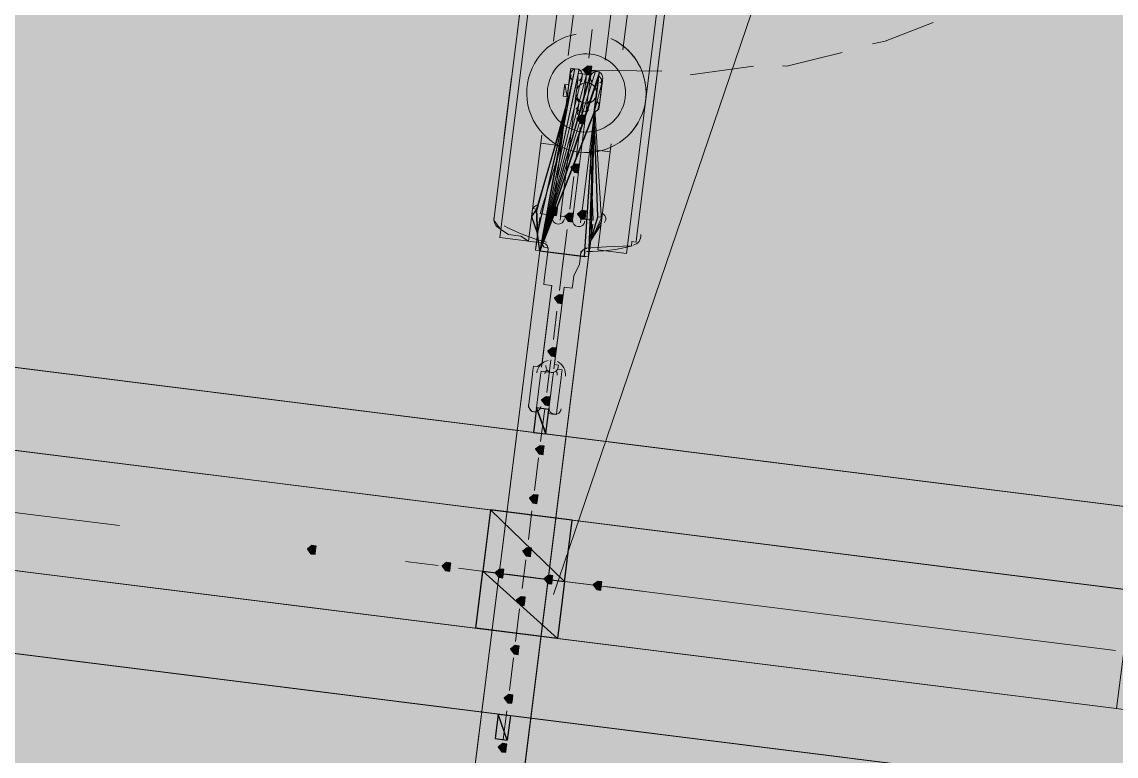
# Model space of a CAD drawing. Header units: metres. Extents: x -4 to 509425, y 7549 to 4732445.
# Drawn here: x 476025.717 to 476027.968, y 4719776.499 to 4719778.01 of the extents above; entities that cross this region are included whole.
import ezdxf

# ---------------------------------------------------------------- set-up
doc = ezdxf.new("R2010")
doc.units = ezdxf.units.M
doc.header["$LTSCALE"] = 0.01
doc.header["$MEASUREMENT"] = 0
doc.layers.get('0').update_dxf_attribs({"lineweight": 0})
for name, color, linetype in [('_SUBESTACIÓN', 1, 'Continuous'), ('NUDO GAROÑA', 211, 'Continuous'), ('SUBESTACION LA VID', 253, 'Continuous')]:
    doc.layers.add(name, color=color, linetype=linetype)

# ---------------------------------------------------------------- blocks, each defined once
blk = doc.blocks.new('A$Cfff6051d')
at = {"layer": 'SUBESTACION LA VID', "transparency": 33554687}
h = blk.add_hatch(color=256, dxfattribs=at)
h.dxf.hatch_style = 2
h.paths.add_polyline_path([(476026.8883, 4719777.9096), (476026.8893, 4719777.918), (476026.8809, 4719777.919), (476026.8715, 4719777.9117), (476026.8788, 4719777.9022), (476026.8872, 4719777.9012)])
h = blk.add_hatch(color=256, dxfattribs=at)
h.dxf.hatch_style = 2
h.paths.add_polyline_path([(476026.8756, 4719777.8088), (476026.8767, 4719777.8172), (476026.8683, 4719777.8182), (476026.8588, 4719777.8109), (476026.8662, 4719777.8014), (476026.8746, 4719777.8004)])
h = blk.add_hatch(color=256, dxfattribs=at)
h.dxf.hatch_style = 2
h.paths.add_polyline_path([(476026.863, 4719777.708), (476026.864, 4719777.7164), (476026.8556, 4719777.7174), (476026.8462, 4719777.7101), (476026.8535, 4719777.7006), (476026.8619, 4719777.6996)])
h = blk.add_hatch(color=256, dxfattribs=at)
h.dxf.hatch_style = 2
h.paths.add_polyline_path([(476026.8178, 4719777.6198), (476026.8189, 4719777.6282), (476026.8105, 4719777.6292), (476026.801, 4719777.6219), (476026.8084, 4719777.6124), (476026.8168, 4719777.6114)])
h = blk.add_hatch(color=256, dxfattribs=at)
h.dxf.hatch_style = 2
h.paths.add_polyline_path([(476026.8766, 4719777.6124), (476026.8777, 4719777.6208), (476026.8693, 4719777.6219), (476026.8598, 4719777.6145), (476026.8672, 4719777.6051), (476026.8756, 4719777.604)])
h = blk.add_hatch(color=256, dxfattribs=at)
h.dxf.hatch_style = 2
h.paths.add_polyline_path([(476026.8504, 4719777.6072), (476026.8514, 4719777.6156), (476026.843, 4719777.6166), (476026.8336, 4719777.6093), (476026.8409, 4719777.5998), (476026.8493, 4719777.5988)])
h = blk.add_hatch(color=256, dxfattribs=at)
h.dxf.hatch_style = 2
h.paths.add_polyline_path([(476026.8293, 4719777.4392), (476026.8303, 4719777.4476), (476026.8219, 4719777.4486), (476026.8125, 4719777.4413), (476026.8198, 4719777.4318), (476026.8282, 4719777.4308)])
h = blk.add_hatch(color=256, dxfattribs=at)
h.dxf.hatch_style = 2
h.paths.add_polyline_path([(476026.8156, 4719777.3299), (476026.8166, 4719777.3383), (476026.8082, 4719777.3394), (476026.7988, 4719777.3321), (476026.8061, 4719777.3226), (476026.8145, 4719777.3215)])
h = blk.add_hatch(color=256, dxfattribs=at)
h.dxf.hatch_style = 2
h.paths.add_polyline_path([(476026.803, 4719777.2292), (476026.804, 4719777.2376), (476026.7956, 4719777.2386), (476026.7862, 4719777.2313), (476026.7935, 4719777.2218), (476026.8019, 4719777.2208)])
h = blk.add_hatch(color=256, dxfattribs=at)
h.dxf.hatch_style = 2
h.paths.add_polyline_path([(476026.7903, 4719777.1283), (476026.7914, 4719777.1367), (476026.783, 4719777.1378), (476026.7735, 4719777.1304), (476026.7809, 4719777.121), (476026.7893, 4719777.1199)])
h = blk.add_hatch(color=256, dxfattribs=at)
h.dxf.hatch_style = 2
h.paths.add_polyline_path([(476026.7777, 4719777.0275), (476026.7787, 4719777.0359), (476026.7703, 4719777.037), (476026.7609, 4719777.0296), (476026.7682, 4719777.0202), (476026.7766, 4719777.0191)])
h = blk.add_hatch(color=256, dxfattribs=at)
h.dxf.hatch_style = 2
h.paths.add_polyline_path([(476026.3209, 4719776.9227), (476026.3219, 4719776.9311), (476026.3135, 4719776.9321), (476026.3041, 4719776.9248), (476026.3114, 4719776.9153), (476026.3198, 4719776.9143)])
h = blk.add_hatch(color=256, dxfattribs=at)
h.dxf.hatch_style = 2
h.paths.add_polyline_path([(476026.764, 4719776.9183), (476026.765, 4719776.9267), (476026.7566, 4719776.9278), (476026.7472, 4719776.9204), (476026.7545, 4719776.911), (476026.7629, 4719776.9099)])
h = blk.add_hatch(color=256, dxfattribs=at)
h.dxf.hatch_style = 2
h.paths.add_polyline_path([(476026.5981, 4719776.8879), (476026.5991, 4719776.8963), (476026.5907, 4719776.8974), (476026.5813, 4719776.89), (476026.5886, 4719776.8806), (476026.597, 4719776.8795)])
h = blk.add_hatch(color=256, dxfattribs=at)
h.dxf.hatch_style = 2
h.paths.add_polyline_path([(476026.7073, 4719776.8743), (476026.7083, 4719776.8827), (476026.6999, 4719776.8837), (476026.6905, 4719776.8764), (476026.6978, 4719776.8669), (476026.7062, 4719776.8659)])
h = blk.add_hatch(color=256, dxfattribs=at)
h.dxf.hatch_style = 2
h.paths.add_polyline_path([(476026.8081, 4719776.8616), (476026.8091, 4719776.87), (476026.8007, 4719776.8711), (476026.7913, 4719776.8637), (476026.7986, 4719776.8543), (476026.807, 4719776.8532)])
h = blk.add_hatch(color=256, dxfattribs=at)
h.dxf.hatch_style = 2
h.paths.add_polyline_path([(476026.9089, 4719776.849), (476026.9099, 4719776.8574), (476026.9015, 4719776.8584), (476026.8921, 4719776.8511), (476026.8994, 4719776.8416), (476026.9078, 4719776.8406)])
h = blk.add_hatch(color=256, dxfattribs=at)
h.dxf.hatch_style = 2
h.paths.add_polyline_path([(476026.7514, 4719776.8175), (476026.7524, 4719776.8259), (476026.744, 4719776.827), (476026.7346, 4719776.8196), (476026.7419, 4719776.8102), (476026.7503, 4719776.8091)])
h = blk.add_hatch(color=256, dxfattribs=at)
h.dxf.hatch_style = 2
h.paths.add_polyline_path([(476026.7387, 4719776.7167), (476026.7398, 4719776.7251), (476026.7314, 4719776.7262), (476026.7219, 4719776.7188), (476026.7293, 4719776.7094), (476026.7377, 4719776.7083)])
h = blk.add_hatch(color=256, dxfattribs=at)
h.dxf.hatch_style = 2
h.paths.add_polyline_path([(476026.7261, 4719776.6159), (476026.7271, 4719776.6243), (476026.7187, 4719776.6254), (476026.7093, 4719776.618), (476026.7166, 4719776.6086), (476026.725, 4719776.6075)])
h = blk.add_hatch(color=256, dxfattribs=at)
h.dxf.hatch_style = 2
h.paths.add_polyline_path([(476026.7134, 4719776.5151), (476026.7145, 4719776.5235), (476026.7061, 4719776.5246), (476026.6966, 4719776.5172), (476026.704, 4719776.5078), (476026.7124, 4719776.5067)])
at = {"layer": 'SUBESTACION LA VID', "lineweight": 15}
for p, q in [((476026.7002, 4719777.5663), (476027.152, 4719781.17)), ((476027.1959, 4719780.772), (476026.841, 4719777.9411)), ((476027.2715, 4719780.7625), (476026.9166, 4719777.9316)), ((476026.8106, 4719777.9705), (476026.9728, 4719779.2642)), ((476026.9534, 4719777.9526), (476027.0987, 4719779.1119)), ((476027.1575, 4719779.1045), (476026.9606, 4719777.5336)), ((476026.7329, 4719777.9632), (476026.7487, 4719778.0892)), ((476027.0427, 4719778.0523), (476027.0269, 4719777.9263)), ((476033.288, 4719776.3479), (476020.2759, 4719777.9792)), ((476026.8904, 4719777.9946), (476026.883, 4719777.9358)), ((476026.8799, 4719777.9106), (476027.0332, 4719777.9085)), ((476027.092, 4719777.9011), (476027.2222, 4719777.9189)), ((476026.7086, 4719777.77), (476026.7244, 4719777.896)), ((476026.8442, 4719777.898), (476026.8084, 4719777.6124)), ((476026.8252, 4719777.6103), (476026.861, 4719777.8959)), ((476026.8504, 4719777.6072), (476026.8862, 4719777.8928)), ((476026.8526, 4719777.897), (476026.8526, 4719777.897)), ((476026.8526, 4719777.897), (476026.8526, 4719777.897)), ((476026.903, 4719777.8907), (476026.8672, 4719777.6051)), ((476026.8683, 4719777.8865), (476026.8704, 4719777.9033)), ((476026.8778, 4719777.8938), (476026.8704, 4719777.835)), ((476026.8767, 4719777.8854), (476026.8788, 4719777.9022)), ((476026.8946, 4719777.8917), (476026.8946, 4719777.8917)), ((476026.903, 4719777.8907), (476026.903, 4719777.8907)), ((476026.863, 4719777.8445), (476026.8599, 4719777.8193)), ((476026.8714, 4719777.8434), (476026.8683, 4719777.8182)), ((476027.0185, 4719777.8591), (476027.0027, 4719777.7331)), ((476026.7748, 4719777.6166), (476026.8368, 4719777.8392)), ((476026.8452, 4719777.8382), (476026.8452, 4719777.8382)), ((476026.9092, 4719777.5998), (476026.8956, 4719777.8319)), ((476026.8956, 4719777.8319), (476026.8956, 4719777.8319)), ((476033.1157, 4719776.1988), (476020.406, 4719777.7922)), ((476026.8651, 4719777.793), (476026.8567, 4719777.7258)), ((476026.8263, 4719777.7552), (476026.7832, 4719777.6156)), ((476026.8263, 4719777.7552), (476026.7843, 4719777.7605)), ((476026.8861, 4719777.7563), (476026.8924, 4719777.6019)), ((476026.9271, 4719777.7426), (476026.8935, 4719777.7468)), ((476026.6876, 4719777.602), (476026.7013, 4719777.7112)), ((476026.8525, 4719777.6922), (476026.8441, 4719777.625)), ((476026.9953, 4719777.6743), (476026.9816, 4719777.5651)), ((476026.8073, 4719777.604), (476026.8094, 4719777.6208)), ((476026.8262, 4719777.6187), (476026.8241, 4719777.6019)), ((476026.7779, 4719777.5736), (476026.7653, 4719777.6093)), ((476026.7747, 4719777.5484), (476026.7821, 4719777.6072)), ((476026.7916, 4719777.6145), (476026.7832, 4719777.6156)), ((476026.7905, 4719777.6061), (476026.7905, 4719777.6061)), ((476026.7916, 4719777.6145), (476026.8084, 4719777.6124)), ((476026.8168, 4719777.6114), (476026.8168, 4719777.6114)), ((476026.8252, 4719777.6103), (476026.8504, 4719777.6072)), ((476026.8514, 4719777.6156), (476026.8493, 4719777.5988)), ((476026.8588, 4719777.6061), (476026.8588, 4719777.6061)), ((476026.8661, 4719777.5967), (476026.8682, 4719777.6135)), ((476026.884, 4719777.603), (476026.8672, 4719777.6051)), ((476026.884, 4719777.603), (476026.8924, 4719777.6019)), ((476026.9008, 4719777.6008), (476026.9008, 4719777.6008)), ((476026.8388, 4719777.583), (476026.8293, 4719777.5074)), ((476026.8829, 4719777.5946), (476026.8829, 4719777.5946)), ((476026.8839, 4719777.5347), (476026.8913, 4719777.5935)), ((476026.8871, 4719777.5599), (476026.9081, 4719777.5914)), ((476033.0852, 4719775.9552), (476020.3755, 4719777.5486)), ((476026.7821, 4719777.5389), (476026.6009, 4719776.0941)), ((476026.7821, 4719777.5389), (476026.8745, 4719777.5273)), ((476026.7831, 4719777.5473), (476026.7831, 4719777.5473)), ((476026.8755, 4719777.5357), (476026.8755, 4719777.5357)), ((476026.8829, 4719777.5263), (476026.7017, 4719776.0814)), ((476026.8314, 4719777.5242), (476026.823, 4719777.457)), ((476026.7862, 4719777.2995), (476026.8072, 4719777.4675)), ((476026.8114, 4719777.2963), (476026.8324, 4719777.4644)), ((476026.8177, 4719777.415), (476026.8104, 4719777.3562)), ((476033.2153, 4719775.7682), (476020.2032, 4719777.3996)), ((476026.8051, 4719777.3142), (476026.7967, 4719777.247)), ((476026.7757, 4719777.2155), (476026.7841, 4719777.2827)), ((476026.8093, 4719777.2796), (476026.8009, 4719777.2124)), ((476026.8261, 4719777.2774), (476026.8177, 4719777.2102)), ((476026.7925, 4719777.2134), (476026.784, 4719777.1462)), ((476026.7945, 4719777.1619), (476026.8009, 4719777.2124)), ((476025.9176, 4719776.9732), (476024.6576, 4719777.1312)), ((476026.7798, 4719777.1126), (476026.7714, 4719777.0454)), ((476026.6505, 4719776.7619), (476026.6811, 4719777.0055)), ((476026.7661, 4719777.0034), (476026.7588, 4719776.9446)), ((476026.8185, 4719776.7408), (476026.8491, 4719776.9845)), ((476026.5729, 4719776.8911), (476026.5057, 4719776.8995)), ((476026.7535, 4719776.9026), (476026.7461, 4719776.8438)), ((476026.6737, 4719776.8785), (476026.6149, 4719776.8858)), ((476027.9673, 4719776.7163), (476026.7073, 4719776.8743)), ((476026.7745, 4719776.8658), (476026.7157, 4719776.8732)), ((476026.8837, 4719776.8521), (476026.8165, 4719776.8606)), ((476026.9929, 4719776.8384), (476026.9173, 4719776.8479)), ((476026.7408, 4719776.8018), (476026.7324, 4719776.7346)), ((476026.7282, 4719776.701), (476026.7198, 4719776.6338)), ((476026.7145, 4719776.5918), (476026.7071, 4719776.533))]:
    blk.add_line(p, q, dxfattribs=at)
at = {"layer": 'SUBESTACION LA VID', "lineweight": 0}
for p, q in [((476022.8044, 4719777.6622), (476026.7693, 4719777.1651)), ((476026.7821, 4719777.5389), (476026.8829, 4719777.5263)), ((476026.6811, 4719777.0055), (476024.035, 4719777.3373)), ((476026.7693, 4719777.1651), (476030.7427, 4719776.667)), ((476030.7595, 4719776.6649), (476026.7693, 4719777.1651)), ((476024.0044, 4719777.0937), (476026.6505, 4719776.7619)), ((476026.6811, 4719777.0055), (476027.9999, 4719776.8402)), ((476026.6505, 4719776.7619), (476027.9694, 4719776.5966))]:
    blk.add_line(p, q, dxfattribs=at)
at = {"layer": 'SUBESTACION LA VID', "lineweight": 15}
for points in [[(476026.9582, 4719779.7609), (476026.6876, 4719777.602), (476026.6949, 4719777.5925), (476026.7023, 4719777.5831), (476026.718, 4719777.5726), (476026.7432, 4719777.5694), (476026.759, 4719777.5589), (476026.7842, 4719777.5557), (476026.7915, 4719777.5463), (476026.7999, 4719777.5452), (476026.7989, 4719777.5368), (476026.7968, 4719777.52), (476026.7936, 4719777.4948), (476026.7915, 4719777.478), (476026.7904, 4719777.4696), (476026.8072, 4719777.4675), (476026.7872, 4719777.3079), (476026.7778, 4719777.3006), (476026.7694, 4719777.3016), (476026.7683, 4719777.2932), (476026.7673, 4719777.2848), (476026.7589, 4719777.2176), (476026.7662, 4719777.2082), (476026.7746, 4719777.2071), (476026.7757, 4719777.2155), (476026.7841, 4719777.2827), (476026.7851, 4719777.2911), (476026.7935, 4719777.2901), (476026.8019, 4719777.289), (476026.8103, 4719777.2879), (476026.8093, 4719777.2796), (476026.8009, 4719777.2124), (476026.7998, 4719777.204), (476026.8082, 4719777.2029), (476026.8166, 4719777.2018), (476026.8177, 4719777.2102), (476026.8261, 4719777.2774), (476026.8271, 4719777.2858), (476026.8282, 4719777.2942), (476026.8198, 4719777.2953), (476026.8208, 4719777.3037), (476026.8124, 4719777.3047), (476026.8324, 4719777.4644), (476026.8493, 4719777.4623), (476026.8503, 4719777.4707), (476026.8524, 4719777.4875), (476026.864, 4719777.5116), (476026.8661, 4719777.5284), (476026.8671, 4719777.5368), (476026.8766, 4719777.5441), (476026.9196, 4719777.5473), (476026.9711, 4719777.5494), (476026.9721, 4719777.5578), (476026.9805, 4719777.5567), (476026.9816, 4719777.5651), (476027.2523, 4719779.724)], [(476027.4669, 4719777.965), (476027.4931, 4719777.9703), (476027.5919, 4719778.0091)], [(476033.1368, 4719776.3668), (476030.7595, 4719776.6649), (476030.7658, 4719776.7153), (476030.749, 4719776.7174), (476030.7427, 4719776.667), (476026.7945, 4719777.1619), (476026.8009, 4719777.2124), (476026.7757, 4719777.2155), (476026.7693, 4719777.1651), (476022.8212, 4719777.6601)], [(476025.5218, 4719777.1509), (476026.6811, 4719777.0055), (476026.6653, 4719776.8795), (476026.8333, 4719776.8585), (476026.8491, 4719776.9845), (476027.9999, 4719776.8402), (476027.9841, 4719776.7142), (476028.1521, 4719776.6931), (476028.1679, 4719776.8191), (476029.3188, 4719776.6748), (476029.303, 4719776.5488), (476029.4794, 4719776.5267), (476029.4952, 4719776.6527), (476030.646, 4719776.5084)], [(476027.2821, 4719777.9199), (476027.2905, 4719777.9189), (476027.4049, 4719777.9472)], [(476026.9081, 4719777.5914), (476026.9092, 4719777.5998), (476026.9102, 4719777.6082), (476026.9018, 4719777.6092), (476026.8945, 4719777.8235), (476026.904, 4719777.8308), (476026.905, 4719777.8392), (476026.9061, 4719777.8476), (476026.9071, 4719777.856), (476026.9082, 4719777.8644), (476026.9093, 4719777.8728), (476026.9103, 4719777.8812), (476026.9114, 4719777.8896), (476026.904, 4719777.8991), (476026.9051, 4719777.9075), (476026.8967, 4719777.9085), (476026.8883, 4719777.9096), (476026.8872, 4719777.9012), (476026.8788, 4719777.9022), (476026.8704, 4719777.9033), (476026.862, 4719777.9043), (476026.8631, 4719777.9127), (476026.8547, 4719777.9138), (476026.8463, 4719777.9148), (476026.8452, 4719777.9064), (476026.8442, 4719777.898), (476026.8431, 4719777.8896), (476026.8421, 4719777.8812), (476026.8337, 4719777.8823), (476026.8326, 4719777.8739), (476026.8315, 4719777.8655), (476026.8305, 4719777.8571), (476026.8389, 4719777.856), (476026.8378, 4719777.8476), (476026.8368, 4719777.8392), (476026.8357, 4719777.8308), (476026.7758, 4719777.625), (476026.7674, 4719777.6261), (476026.7664, 4719777.6177), (476026.7653, 4719777.6093), (476026.7779, 4719777.5736), (476026.7747, 4719777.5484), (476026.7737, 4719777.54), (476026.7821, 4719777.5389), (476026.8745, 4719777.5273), (476026.8829, 4719777.5263), (476026.8839, 4719777.5347), (476026.8871, 4719777.5599), (476026.9081, 4719777.5914)], [(476026.7864, 4719777.7773), (476026.759, 4719777.5589), (476026.7002, 4719777.5663)], [(476026.9606, 4719777.5336), (476026.9018, 4719777.541), (476026.9292, 4719777.7594)], [(476033.0641, 4719775.7872), (476030.6868, 4719776.0852), (476030.6805, 4719776.0348), (476030.6637, 4719776.0369), (476030.67, 4719776.0873), (476026.7219, 4719776.5823), (476026.7155, 4719776.5319), (476026.6903, 4719776.5351), (476026.6967, 4719776.5855), (476022.7485, 4719777.0805)], [(476025.4913, 4719776.9072), (476026.6505, 4719776.7619), (476026.6653, 4719776.8795), (476026.8333, 4719776.8585), (476026.8185, 4719776.7408), (476027.9694, 4719776.5966), (476027.9841, 4719776.7142), (476028.1521, 4719776.6931), (476028.1374, 4719776.5755), (476029.2882, 4719776.4312), (476029.303, 4719776.5488), (476029.4794, 4719776.5267), (476029.4646, 4719776.4091), (476030.6155, 4719776.2648)], [(476026.7821, 4719777.5389), (476026.8829, 4719777.5263), (476026.7017, 4719776.0814), (476026.6009, 4719776.0941), (476026.7821, 4719777.5389)], [(476026.8072, 4719777.4675), (476026.7904, 4719777.4696), (476026.7915, 4719777.478), (476026.7936, 4719777.4948), (476026.7968, 4719777.52), (476026.7989, 4719777.5368)], [(476026.8661, 4719777.5284), (476026.864, 4719777.5116), (476026.8524, 4719777.4875), (476026.8503, 4719777.4707), (476026.8493, 4719777.4623), (476026.8324, 4719777.4644)], [(476026.7673, 4719777.2848), (476026.7589, 4719777.2176), (476026.7631, 4719777.2512)], [(476026.7693, 4719777.1651), (476026.7757, 4719777.2155), (476026.8009, 4719777.2124)], [(476026.6967, 4719776.5855), (476026.6903, 4719776.5351), (476026.7155, 4719776.5319), (476026.7219, 4719776.5823)]]:
    blk.add_lwpolyline(points, dxfattribs=at)
at = {"layer": 'SUBESTACION LA VID', "lineweight": 0}
for points in [[(476020.4271, 4719777.9602), (476030.7595, 4719776.6649), (476022.8044, 4719777.6622)], [(476026.8357, 4719777.8308), (476026.8547, 4719777.9138), (476026.8357, 4719777.8308), (476026.8547, 4719777.9138), (476026.8357, 4719777.8308), (476026.8547, 4719777.9138), (476026.8357, 4719777.8308), (476026.8547, 4719777.9138), (476026.7821, 4719777.5389), (476026.8547, 4719777.9138), (476026.7821, 4719777.5389), (476026.8547, 4719777.9138), (476026.7821, 4719777.5389), (476026.8631, 4719777.9127), (476026.7821, 4719777.5389), (476026.8631, 4719777.9127), (476026.7821, 4719777.5389), (476026.862, 4719777.9043), (476026.7821, 4719777.5389), (476026.8704, 4719777.9033), (476026.7821, 4719777.5389), (476026.8704, 4719777.9033)], [(476026.8357, 4719777.8308), (476026.8452, 4719777.9064), (476026.8357, 4719777.8308), (476026.8452, 4719777.9064), (476026.8357, 4719777.8308), (476026.8463, 4719777.9148)], [(476026.7821, 4719777.5389), (476026.8788, 4719777.9022), (476026.7821, 4719777.5389), (476026.8788, 4719777.9022), (476026.7821, 4719777.5389), (476026.8872, 4719777.9012), (476026.7821, 4719777.5389), (476026.8883, 4719777.9096), (476026.7821, 4719777.5389), (476026.8967, 4719777.9085), (476026.7821, 4719777.5389), (476026.8967, 4719777.9085), (476026.7821, 4719777.5389), (476026.8967, 4719777.9085), (476026.7821, 4719777.5389), (476026.9051, 4719777.9075), (476026.7821, 4719777.5389), (476026.904, 4719777.8991)], [(476026.8315, 4719777.8655), (476026.8326, 4719777.8739), (476026.8315, 4719777.8655), (476026.8326, 4719777.8739), (476026.8305, 4719777.8571), (476026.8337, 4719777.8823), (476026.8305, 4719777.8571), (476026.8337, 4719777.8823), (476026.8305, 4719777.8571), (476026.8337, 4719777.8823), (476026.8389, 4719777.856), (476026.8421, 4719777.8812), (476026.8378, 4719777.8476), (476026.8431, 4719777.8896), (476026.8378, 4719777.8476), (476026.8431, 4719777.8896), (476026.8378, 4719777.8476), (476026.8431, 4719777.8896), (476026.8378, 4719777.8476)], [(476026.8442, 4719777.898), (476026.8357, 4719777.8308), (476026.8452, 4719777.9064), (476026.8357, 4719777.8308), (476026.8452, 4719777.9064), (476026.8357, 4719777.8308), (476026.8452, 4719777.9064), (476026.8357, 4719777.8308), (476026.8452, 4719777.9064), (476026.8357, 4719777.8308), (476026.8452, 4719777.9064), (476026.8357, 4719777.8308), (476026.8452, 4719777.9064), (476026.8357, 4719777.8308), (476026.8452, 4719777.9064), (476026.8357, 4719777.8308), (476026.8452, 4719777.9064), (476026.8357, 4719777.8308), (476026.8452, 4719777.9064), (476026.8357, 4719777.8308), (476026.8452, 4719777.9064)], [(476026.8431, 4719777.8896), (476026.8368, 4719777.8392), (476026.8442, 4719777.898), (476026.8368, 4719777.8392), (476026.8442, 4719777.898), (476026.8368, 4719777.8392), (476026.8442, 4719777.898), (476026.8368, 4719777.8392), (476026.8442, 4719777.898), (476026.8368, 4719777.8392)], [(476026.904, 4719777.8991), (476026.8945, 4719777.8235), (476026.904, 4719777.8991), (476026.8945, 4719777.8235), (476026.904, 4719777.8991), (476026.8945, 4719777.8235), (476026.904, 4719777.8991), (476026.8945, 4719777.8235), (476026.904, 4719777.8991), (476026.8945, 4719777.8235), (476026.904, 4719777.8991), (476026.8945, 4719777.8235), (476026.904, 4719777.8991), (476026.8945, 4719777.8235), (476026.904, 4719777.8991), (476026.8945, 4719777.8235), (476026.904, 4719777.8991), (476026.8945, 4719777.8235), (476026.904, 4719777.8991), (476026.8945, 4719777.8235), (476026.9114, 4719777.8896), (476026.904, 4719777.8308), (476026.9114, 4719777.8896), (476026.904, 4719777.8308), (476026.9114, 4719777.8896), (476026.904, 4719777.8308), (476026.9114, 4719777.8896), (476026.904, 4719777.8308), (476026.9114, 4719777.8896), (476026.904, 4719777.8308), (476026.9114, 4719777.8896), (476026.905, 4719777.8392), (476026.9114, 4719777.8896)], [(476026.9103, 4719777.8812), (476026.905, 4719777.8392), (476026.9103, 4719777.8812), (476026.905, 4719777.8392), (476026.9103, 4719777.8812), (476026.905, 4719777.8392)], [(476026.9103, 4719777.8812), (476026.9061, 4719777.8476), (476026.9103, 4719777.8812)], [(476026.9093, 4719777.8728), (476026.9061, 4719777.8476), (476026.9093, 4719777.8728), (476026.9061, 4719777.8476), (476026.9093, 4719777.8728), (476026.9071, 4719777.856), (476026.9082, 4719777.8644), (476026.9071, 4719777.856), (476026.9082, 4719777.8644)], [(476026.8745, 4719777.5273), (476026.8945, 4719777.8235), (476026.8829, 4719777.5263), (476026.8945, 4719777.8235), (476026.8829, 4719777.5263)], [(476026.8945, 4719777.8235), (476026.8839, 4719777.5347), (476026.8945, 4719777.8235), (476026.8839, 4719777.5347)], [(476026.7664, 4719777.6177), (476026.7653, 4719777.6093), (476026.7664, 4719777.6177), (476026.7653, 4719777.6093), (476026.7664, 4719777.6177), (476026.7653, 4719777.6093), (476026.7674, 4719777.6261), (476026.7653, 4719777.6093), (476026.7758, 4719777.625), (476026.7653, 4719777.6093), (476026.7758, 4719777.625)], [(476026.9018, 4719777.6092), (476026.8871, 4719777.5599), (476026.9102, 4719777.6082), (476026.8871, 4719777.5599), (476026.9102, 4719777.6082), (476026.8871, 4719777.5599), (476026.9102, 4719777.6082), (476026.8871, 4719777.5599), (476026.9092, 4719777.5998), (476026.8871, 4719777.5599), (476026.9092, 4719777.5998), (476026.9081, 4719777.5914), (476026.9092, 4719777.5998), (476026.9081, 4719777.5914), (476026.9092, 4719777.5998), (476026.9081, 4719777.5914), (476026.9092, 4719777.5998)], [(476026.7737, 4719777.54), (476026.7779, 4719777.5736), (476026.7737, 4719777.54), (476026.7779, 4719777.5736), (476026.7821, 4719777.5389), (476026.7779, 4719777.5736)], [(476026.7747, 4719777.5484), (476026.7779, 4719777.5736), (476026.7747, 4719777.5484)], [(476020.3544, 4719777.3806), (476030.6868, 4719776.0852), (476022.7317, 4719777.0826)], [(476030.6868, 4719776.0852), (476026.7219, 4719776.5823), (476022.7317, 4719777.0826), (476026.6967, 4719776.5855)], [(476025.3233, 4719776.9283), (476026.6505, 4719776.7619), (476024.1724, 4719777.0726)]]:
    blk.add_lwpolyline(points, dxfattribs=at)
at = {"layer": 'SUBESTACION LA VID'}
for points in [[(476026.8883, 4719777.9096), (476026.8893, 4719777.918), (476026.8809, 4719777.919), (476026.8715, 4719777.9117), (476026.8788, 4719777.9022), (476026.8872, 4719777.9012)], [(476026.8945, 4719777.8235), (476026.904, 4719777.8991), (476026.7821, 4719777.5389)], [(476026.8745, 4719777.5273), (476026.8945, 4719777.8235), (476026.7821, 4719777.5389)], [(476026.9018, 4719777.6092), (476026.8945, 4719777.8235), (476026.8871, 4719777.5599)], [(476026.8756, 4719777.8088), (476026.8767, 4719777.8172), (476026.8683, 4719777.8182), (476026.8588, 4719777.8109), (476026.8662, 4719777.8014), (476026.8746, 4719777.8004)], [(476026.863, 4719777.708), (476026.864, 4719777.7164), (476026.8556, 4719777.7174), (476026.8462, 4719777.7101), (476026.8535, 4719777.7006), (476026.8619, 4719777.6996)], [(476026.7779, 4719777.5736), (476026.7758, 4719777.625), (476026.7653, 4719777.6093)], [(476026.8178, 4719777.6198), (476026.8189, 4719777.6282), (476026.8105, 4719777.6292), (476026.801, 4719777.6219), (476026.8084, 4719777.6124), (476026.8168, 4719777.6114)], [(476026.8766, 4719777.6124), (476026.8777, 4719777.6208), (476026.8693, 4719777.6219), (476026.8598, 4719777.6145), (476026.8672, 4719777.6051), (476026.8756, 4719777.604)], [(476026.8504, 4719777.6072), (476026.8514, 4719777.6156), (476026.843, 4719777.6166), (476026.8336, 4719777.6093), (476026.8409, 4719777.5998), (476026.8493, 4719777.5988)], [(476026.8293, 4719777.4392), (476026.8303, 4719777.4476), (476026.8219, 4719777.4486), (476026.8125, 4719777.4413), (476026.8198, 4719777.4318), (476026.8282, 4719777.4308)], [(476026.8156, 4719777.3299), (476026.8166, 4719777.3383), (476026.8082, 4719777.3394), (476026.7988, 4719777.3321), (476026.8061, 4719777.3226), (476026.8145, 4719777.3215)], [(476026.803, 4719777.2292), (476026.804, 4719777.2376), (476026.7956, 4719777.2386), (476026.7862, 4719777.2313), (476026.7935, 4719777.2218), (476026.8019, 4719777.2208)], [(476026.7693, 4719777.1651), (476026.7945, 4719777.1619), (476026.7757, 4719777.2155)], [(476026.7945, 4719777.1619), (476026.8009, 4719777.2124), (476026.7757, 4719777.2155)], [(476026.7903, 4719777.1283), (476026.7914, 4719777.1367), (476026.783, 4719777.1378), (476026.7735, 4719777.1304), (476026.7809, 4719777.121), (476026.7893, 4719777.1199)], [(476026.7777, 4719777.0275), (476026.7787, 4719777.0359), (476026.7703, 4719777.037), (476026.7609, 4719777.0296), (476026.7682, 4719777.0202), (476026.7766, 4719777.0191)], [(476026.6653, 4719776.8795), (476026.8333, 4719776.8585), (476026.6811, 4719777.0055)], [(476026.8333, 4719776.8585), (476026.8491, 4719776.9845), (476026.6811, 4719777.0055)], [(476026.3209, 4719776.9227), (476026.3219, 4719776.9311), (476026.3135, 4719776.9321), (476026.3041, 4719776.9248), (476026.3114, 4719776.9153), (476026.3198, 4719776.9143)], [(476026.764, 4719776.9183), (476026.765, 4719776.9267), (476026.7566, 4719776.9278), (476026.7472, 4719776.9204), (476026.7545, 4719776.911), (476026.7629, 4719776.9099)], [(476026.5981, 4719776.8879), (476026.5991, 4719776.8963), (476026.5907, 4719776.8974), (476026.5813, 4719776.89), (476026.5886, 4719776.8806), (476026.597, 4719776.8795)], [(476026.6505, 4719776.7619), (476026.6653, 4719776.8795), (476026.8185, 4719776.7408)], [(476026.8185, 4719776.7408), (476026.6653, 4719776.8795), (476026.8333, 4719776.8585)], [(476026.7073, 4719776.8743), (476026.7083, 4719776.8827), (476026.6999, 4719776.8837), (476026.6905, 4719776.8764), (476026.6978, 4719776.8669), (476026.7062, 4719776.8659)], [(476026.8081, 4719776.8616), (476026.8091, 4719776.87), (476026.8007, 4719776.8711), (476026.7913, 4719776.8637), (476026.7986, 4719776.8543), (476026.807, 4719776.8532)], [(476026.9089, 4719776.849), (476026.9099, 4719776.8574), (476026.9015, 4719776.8584), (476026.8921, 4719776.8511), (476026.8994, 4719776.8416), (476026.9078, 4719776.8406)], [(476026.7514, 4719776.8175), (476026.7524, 4719776.8259), (476026.744, 4719776.827), (476026.7346, 4719776.8196), (476026.7419, 4719776.8102), (476026.7503, 4719776.8091)], [(476026.7387, 4719776.7167), (476026.7398, 4719776.7251), (476026.7314, 4719776.7262), (476026.7219, 4719776.7188), (476026.7293, 4719776.7094), (476026.7377, 4719776.7083)], [(476026.7261, 4719776.6159), (476026.7271, 4719776.6243), (476026.7187, 4719776.6254), (476026.7093, 4719776.618), (476026.7166, 4719776.6086), (476026.725, 4719776.6075)], [(476026.7134, 4719776.5151), (476026.7145, 4719776.5235), (476026.7061, 4719776.5246), (476026.6966, 4719776.5172), (476026.704, 4719776.5078), (476026.7124, 4719776.5067)]]:
    blk.add_lwpolyline(points, close=True, dxfattribs=at)
at = {"layer": 'SUBESTACION LA VID', "lineweight": 0}
for points in [[(476026.8883, 4719777.9096), (476026.8893, 4719777.918), (476026.8809, 4719777.919), (476026.8715, 4719777.9117), (476026.8788, 4719777.9022), (476026.8872, 4719777.9012)], [(476026.8945, 4719777.8235), (476026.904, 4719777.8991), (476026.7821, 4719777.5389)], [(476026.8745, 4719777.5273), (476026.8945, 4719777.8235), (476026.7821, 4719777.5389)], [(476026.9018, 4719777.6092), (476026.8945, 4719777.8235), (476026.8871, 4719777.5599)], [(476026.8756, 4719777.8088), (476026.8767, 4719777.8172), (476026.8683, 4719777.8182), (476026.8588, 4719777.8109), (476026.8662, 4719777.8014), (476026.8746, 4719777.8004)], [(476026.863, 4719777.708), (476026.864, 4719777.7164), (476026.8556, 4719777.7174), (476026.8462, 4719777.7101), (476026.8535, 4719777.7006), (476026.8619, 4719777.6996)], [(476026.7779, 4719777.5736), (476026.7758, 4719777.625), (476026.7653, 4719777.6093)], [(476026.8178, 4719777.6198), (476026.8189, 4719777.6282), (476026.8105, 4719777.6292), (476026.801, 4719777.6219), (476026.8084, 4719777.6124), (476026.8168, 4719777.6114)], [(476026.8766, 4719777.6124), (476026.8777, 4719777.6208), (476026.8693, 4719777.6219), (476026.8598, 4719777.6145), (476026.8672, 4719777.6051), (476026.8756, 4719777.604)], [(476026.8504, 4719777.6072), (476026.8514, 4719777.6156), (476026.843, 4719777.6166), (476026.8336, 4719777.6093), (476026.8409, 4719777.5998), (476026.8493, 4719777.5988)], [(476026.8293, 4719777.4392), (476026.8303, 4719777.4476), (476026.8219, 4719777.4486), (476026.8125, 4719777.4413), (476026.8198, 4719777.4318), (476026.8282, 4719777.4308)], [(476026.8156, 4719777.3299), (476026.8166, 4719777.3383), (476026.8082, 4719777.3394), (476026.7988, 4719777.3321), (476026.8061, 4719777.3226), (476026.8145, 4719777.3215)], [(476026.803, 4719777.2292), (476026.804, 4719777.2376), (476026.7956, 4719777.2386), (476026.7862, 4719777.2313), (476026.7935, 4719777.2218), (476026.8019, 4719777.2208)], [(476026.7693, 4719777.1651), (476026.7945, 4719777.1619), (476026.7757, 4719777.2155)], [(476026.7945, 4719777.1619), (476026.8009, 4719777.2124), (476026.7757, 4719777.2155)], [(476026.7903, 4719777.1283), (476026.7914, 4719777.1367), (476026.783, 4719777.1378), (476026.7735, 4719777.1304), (476026.7809, 4719777.121), (476026.7893, 4719777.1199)], [(476026.7777, 4719777.0275), (476026.7787, 4719777.0359), (476026.7703, 4719777.037), (476026.7609, 4719777.0296), (476026.7682, 4719777.0202), (476026.7766, 4719777.0191)], [(476026.6653, 4719776.8795), (476026.8333, 4719776.8585), (476026.6811, 4719777.0055)], [(476026.8333, 4719776.8585), (476026.8491, 4719776.9845), (476026.6811, 4719777.0055)], [(476026.3209, 4719776.9227), (476026.3219, 4719776.9311), (476026.3135, 4719776.9321), (476026.3041, 4719776.9248), (476026.3114, 4719776.9153), (476026.3198, 4719776.9143)], [(476026.764, 4719776.9183), (476026.765, 4719776.9267), (476026.7566, 4719776.9278), (476026.7472, 4719776.9204), (476026.7545, 4719776.911), (476026.7629, 4719776.9099)], [(476026.5981, 4719776.8879), (476026.5991, 4719776.8963), (476026.5907, 4719776.8974), (476026.5813, 4719776.89), (476026.5886, 4719776.8806), (476026.597, 4719776.8795)], [(476026.6505, 4719776.7619), (476026.6653, 4719776.8795), (476026.8185, 4719776.7408)], [(476026.8185, 4719776.7408), (476026.6653, 4719776.8795), (476026.8333, 4719776.8585)], [(476026.7073, 4719776.8743), (476026.7083, 4719776.8827), (476026.6999, 4719776.8837), (476026.6905, 4719776.8764), (476026.6978, 4719776.8669), (476026.7062, 4719776.8659)], [(476026.8081, 4719776.8616), (476026.8091, 4719776.87), (476026.8007, 4719776.8711), (476026.7913, 4719776.8637), (476026.7986, 4719776.8543), (476026.807, 4719776.8532)], [(476026.9089, 4719776.849), (476026.9099, 4719776.8574), (476026.9015, 4719776.8584), (476026.8921, 4719776.8511), (476026.8994, 4719776.8416), (476026.9078, 4719776.8406)], [(476026.7514, 4719776.8175), (476026.7524, 4719776.8259), (476026.744, 4719776.827), (476026.7346, 4719776.8196), (476026.7419, 4719776.8102), (476026.7503, 4719776.8091)], [(476026.7387, 4719776.7167), (476026.7398, 4719776.7251), (476026.7314, 4719776.7262), (476026.7219, 4719776.7188), (476026.7293, 4719776.7094), (476026.7377, 4719776.7083)], [(476026.7261, 4719776.6159), (476026.7271, 4719776.6243), (476026.7187, 4719776.6254), (476026.7093, 4719776.618), (476026.7166, 4719776.6086), (476026.725, 4719776.6075)], [(476026.7134, 4719776.5151), (476026.7145, 4719776.5235), (476026.7061, 4719776.5246), (476026.6966, 4719776.5172), (476026.704, 4719776.5078), (476026.7124, 4719776.5067)]]:
    blk.add_lwpolyline(points, close=True, dxfattribs=at)
at = {"layer": 'SUBESTACION LA VID', "lineweight": 15}
for points, knots in [([(476026.8574, 4719777.9849), (476026.7974, 4719777.9745), (476026.7541, 4719777.9218), (476026.7555, 4719777.861), (476026.757, 4719777.8003), (476026.8027, 4719777.7497), (476026.863, 4719777.7421), (476026.9233, 4719777.7345), (476026.9801, 4719777.7723), (476026.9965, 4719777.8308), (476027.0129, 4719777.8894), (476026.9839, 4719777.9511), (476026.9284, 4719777.9759)], [0, 0, 0, 0, 1, 1, 1, 2, 2, 2, 3, 3, 3, 4, 4, 4, 4]), ([(476026.9612, 4719777.7734), (476026.9917, 4719777.8013), (476027.0061, 4719777.8427), (476026.9995, 4719777.8835), (476026.9928, 4719777.9243), (476026.9661, 4719777.9591), (476026.9284, 4719777.9759)], [0, 0, 0, 0, 1, 1, 1, 2, 2, 2, 2]), ([(476026.9581, 4719777.8539), (476026.9636, 4719777.898), (476026.9324, 4719777.9382), (476026.8883, 4719777.9437), (476026.8442, 4719777.9492), (476026.804, 4719777.918), (476026.7985, 4719777.8739), (476026.7929, 4719777.8298), (476026.8242, 4719777.7896), (476026.8683, 4719777.7841), (476026.9123, 4719777.7786), (476026.9525, 4719777.8098), (476026.9581, 4719777.8539)], [0, 0, 0, 0, 1, 1, 1, 2, 2, 2, 3, 3, 3, 4, 4, 4, 4]), ([(476026.8589, 4719777.9133), (476026.8535, 4719777.9139), (476026.8482, 4719777.9111), (476026.8459, 4719777.9062), (476026.8435, 4719777.9013), (476026.8445, 4719777.8954), (476026.8484, 4719777.8916)], [0, 0, 0, 0, 1, 1, 1, 2, 2, 2, 2]), ([(476026.8637, 4719777.8897), (476026.8684, 4719777.8924), (476026.8708, 4719777.8979), (476026.8697, 4719777.9032), (476026.8686, 4719777.9085), (476026.8643, 4719777.9126), (476026.8589, 4719777.9133)], [0, 0, 0, 0, 1, 1, 1, 2, 2, 2, 2]), ([(476026.9009, 4719777.908), (476026.8955, 4719777.9087), (476026.8902, 4719777.9058), (476026.8879, 4719777.9009), (476026.8855, 4719777.896), (476026.8865, 4719777.8901), (476026.8904, 4719777.8863)], [0, 0, 0, 0, 1, 1, 1, 2, 2, 2, 2]), ([(476026.9057, 4719777.8844), (476026.9104, 4719777.8872), (476026.9128, 4719777.8926), (476026.9117, 4719777.8979), (476026.9106, 4719777.9033), (476026.9063, 4719777.9073), (476026.9009, 4719777.908)], [0, 0, 0, 0, 1, 1, 1, 2, 2, 2, 2]), ([(476026.8993, 4719777.8613), (476026.9007, 4719777.8729), (476026.8925, 4719777.8834), (476026.8809, 4719777.8849), (476026.8693, 4719777.8864), (476026.8587, 4719777.8781), (476026.8573, 4719777.8665), (476026.8558, 4719777.8549), (476026.864, 4719777.8444), (476026.8756, 4719777.8429), (476026.8872, 4719777.8414), (476026.8978, 4719777.8497), (476026.8993, 4719777.8613)], [0, 0, 0, 0, 1, 1, 1, 2, 2, 2, 3, 3, 3, 4, 4, 4, 4]), ([(476026.8435, 4719777.8528), (476026.8405, 4719777.8511), (476026.8383, 4719777.8481), (476026.8375, 4719777.8446), (476026.8367, 4719777.8412), (476026.8375, 4719777.8375), (476026.8395, 4719777.8346)], [0, 0, 0, 0, 1, 1, 1, 2, 2, 2, 2]), ([(476026.8563, 4719777.8309), (476026.8597, 4719777.8329), (476026.862, 4719777.8363), (476026.8625, 4719777.8403), (476026.863, 4719777.8442), (476026.8616, 4719777.8481), (476026.8588, 4719777.8509)], [0, 0, 0, 0, 1, 1, 1, 2, 2, 2, 2]), ([(476026.8855, 4719777.8476), (476026.8821, 4719777.8456), (476026.8798, 4719777.8421), (476026.8793, 4719777.8382), (476026.8788, 4719777.8342), (476026.8802, 4719777.8303), (476026.883, 4719777.8275)], [0, 0, 0, 0, 1, 1, 1, 2, 2, 2, 2]), ([(476026.9002, 4719777.827), (476026.9029, 4719777.8293), (476026.9045, 4719777.8327), (476026.9046, 4719777.8362), (476026.9047, 4719777.8397), (476026.9033, 4719777.8432), (476026.9008, 4719777.8456)], [0, 0, 0, 0, 1, 1, 1, 2, 2, 2, 2]), ([(476026.7792, 4719777.633), (476026.775, 4719777.6329), (476026.7712, 4719777.6308), (476026.7689, 4719777.6273), (476026.7666, 4719777.6238), (476026.7661, 4719777.6195), (476026.7677, 4719777.6156)], [0, 0, 0, 0, 1, 1, 1, 2, 2, 2, 2]), ([(476026.8078, 4719777.6082), (476026.807, 4719777.6013), (476026.8119, 4719777.5949), (476026.8188, 4719777.594), (476026.8258, 4719777.5932), (476026.8322, 4719777.5981), (476026.833, 4719777.6051)], [0, 0, 0, 0, 1, 1, 1, 2, 2, 2, 2]), ([(476026.8498, 4719777.603), (476026.849, 4719777.596), (476026.8539, 4719777.5897), (476026.8608, 4719777.5888), (476026.8678, 4719777.5879), (476026.8742, 4719777.5928), (476026.875, 4719777.5998)], [0, 0, 0, 0, 1, 1, 1, 2, 2, 2, 2]), ([(476026.9157, 4719777.597), (476026.9182, 4719777.6004), (476026.9188, 4719777.6048), (476026.9175, 4719777.6087), (476026.9161, 4719777.6126), (476026.9129, 4719777.6156), (476026.9089, 4719777.6168)], [0, 0, 0, 0, 1, 1, 1, 2, 2, 2, 2]), ([(476026.7951, 4719777.3027), (476026.7942, 4719777.2957), (476026.7992, 4719777.2893), (476026.8061, 4719777.2885), (476026.8131, 4719777.2876), (476026.8194, 4719777.2925), (476026.8203, 4719777.2995)], [0, 0, 0, 0, 1, 1, 1, 2, 2, 2, 2]), ([(476026.7594, 4719777.2218), (476026.7585, 4719777.2148), (476026.7634, 4719777.2085), (476026.7704, 4719777.2076), (476026.7774, 4719777.2068), (476026.7837, 4719777.2117), (476026.7846, 4719777.2187)], [0, 0, 0, 0, 1, 1, 1, 2, 2, 2, 2]), ([(476026.8014, 4719777.2165), (476026.8005, 4719777.2096), (476026.8054, 4719777.2032), (476026.8124, 4719777.2024), (476026.8194, 4719777.2015), (476026.8257, 4719777.2064), (476026.8266, 4719777.2134)], [0, 0, 0, 0, 1, 1, 1, 2, 2, 2, 2])]:
    blk.add_open_spline(points, degree=3, knots=knots, dxfattribs=at)
for points in [[(476026.8776, 4719777.9109), (476026.8748, 4719777.9113), (476026.8719, 4719777.9116), (476026.869, 4719777.9117)], [(476026.8906, 4719777.909), (476026.8878, 4719777.9096), (476026.885, 4719777.91), (476026.8821, 4719777.9103)], [(476026.8468, 4719777.9012), (476026.8411, 4719777.8798), (476026.8384, 4719777.8577), (476026.8385, 4719777.8355)], [(476026.9014, 4719777.8276), (476026.907, 4719777.8491), (476026.9098, 4719777.8712), (476026.9096, 4719777.8933)], [(476026.8771, 4719777.885), (476026.8739, 4719777.8849), (476026.8707, 4719777.8839), (476026.8679, 4719777.8824)], [(476026.8929, 4719777.8792), (476026.8905, 4719777.8815), (476026.8877, 4719777.8831), (476026.8846, 4719777.8841)], [(476026.8637, 4719777.8486), (476026.866, 4719777.8463), (476026.8689, 4719777.8447), (476026.8719, 4719777.8437)], [(476026.8794, 4719777.8428), (476026.8826, 4719777.8429), (476026.8858, 4719777.8439), (476026.8886, 4719777.8454)], [(476026.8579, 4719777.8284), (476026.861, 4719777.8277), (476026.864, 4719777.8272), (476026.8671, 4719777.8269)], [(476026.8716, 4719777.8264), (476026.8747, 4719777.8259), (476026.8779, 4719777.8256), (476026.8812, 4719777.8256)], [(476026.6881, 4719777.6062), (476026.687, 4719777.5975), (476026.6914, 4719777.5891), (476026.6991, 4719777.5849)], [(476026.7092, 4719777.5904), (476026.7367, 4719777.5756), (476026.766, 4719777.5642), (476026.7964, 4719777.5567)], [(476026.7994, 4719777.541), (476026.8002, 4719777.5474), (476026.7961, 4719777.5534), (476026.7899, 4719777.5549)], [(476026.9747, 4719777.5504), (476026.9845, 4719777.5528), (476026.9913, 4719777.562), (476026.9906, 4719777.5722)], [(476026.8792, 4719777.5437), (476026.8728, 4719777.5437), (476026.8674, 4719777.539), (476026.8666, 4719777.5326)], [(476026.8788, 4719777.5377), (476026.9103, 4719777.5374), (476026.9418, 4719777.5412), (476026.9724, 4719777.5491)], [(476026.7993, 4719777.3132), (476026.787, 4719777.3105), (476026.7778, 4719777.3004), (476026.7762, 4719777.288)], [(476026.835, 4719777.2806), (476026.8366, 4719777.2931), (476026.8301, 4719777.3051), (476026.8189, 4719777.3108)], [(476026.7979, 4719777.2943), (476026.7952, 4719777.2923), (476026.7934, 4719777.2892), (476026.793, 4719777.2859)], [(476026.8182, 4719777.2827), (476026.8186, 4719777.2861), (476026.8177, 4719777.2895), (476026.8156, 4719777.2921)]]:
    blk.add_open_spline(points, degree=3, dxfattribs=at)
at = {"layer": 'SUBESTACION LA VID'}
for points in [[(476026.7758, 4719777.625), (476026.7758, 4719777.625), (476026.8357, 4719777.8308), (476026.8357, 4719777.8308), (476026.8357, 4719777.8308), (476026.7779, 4719777.5736), (476026.7779, 4719777.5736), (476026.7779, 4719777.5736), (476026.7758, 4719777.625), (476026.7758, 4719777.625)], [(476026.8357, 4719777.8308), (476026.8357, 4719777.8308), (476026.7779, 4719777.5736), (476026.7779, 4719777.5736), (476026.7779, 4719777.5736), (476026.7821, 4719777.5389), (476026.7821, 4719777.5389), (476026.7821, 4719777.5389), (476026.8357, 4719777.8308), (476026.8357, 4719777.8308)], [(476026.6967, 4719776.5855), (476026.6967, 4719776.5855), (476026.7155, 4719776.5319), (476026.7155, 4719776.5319), (476026.7155, 4719776.5319), (476026.6903, 4719776.5351), (476026.6903, 4719776.5351), (476026.6903, 4719776.5351), (476026.6967, 4719776.5855), (476026.6967, 4719776.5855)], [(476026.7219, 4719776.5823), (476026.7219, 4719776.5823), (476026.6967, 4719776.5855), (476026.6967, 4719776.5855), (476026.6967, 4719776.5855), (476026.7155, 4719776.5319), (476026.7155, 4719776.5319), (476026.7155, 4719776.5319), (476026.7219, 4719776.5823), (476026.7219, 4719776.5823)]]:
    blk.add_open_spline(points, degree=3, knots=[0, 0, 0, 0, 1, 1, 1, 2, 2, 2, 3, 3, 3, 3], dxfattribs=at)
at = {"layer": 'SUBESTACION LA VID', "lineweight": 0}
for points in [[(476026.7758, 4719777.625), (476026.7758, 4719777.625), (476026.8357, 4719777.8308), (476026.8357, 4719777.8308), (476026.8357, 4719777.8308), (476026.7779, 4719777.5736), (476026.7779, 4719777.5736), (476026.7779, 4719777.5736), (476026.7758, 4719777.625), (476026.7758, 4719777.625)], [(476026.8357, 4719777.8308), (476026.8357, 4719777.8308), (476026.7779, 4719777.5736), (476026.7779, 4719777.5736), (476026.7779, 4719777.5736), (476026.7821, 4719777.5389), (476026.7821, 4719777.5389), (476026.7821, 4719777.5389), (476026.8357, 4719777.8308), (476026.8357, 4719777.8308)], [(476026.6967, 4719776.5855), (476026.6967, 4719776.5855), (476026.7155, 4719776.5319), (476026.7155, 4719776.5319), (476026.7155, 4719776.5319), (476026.6903, 4719776.5351), (476026.6903, 4719776.5351), (476026.6903, 4719776.5351), (476026.6967, 4719776.5855), (476026.6967, 4719776.5855)], [(476026.7219, 4719776.5823), (476026.7219, 4719776.5823), (476026.6967, 4719776.5855), (476026.6967, 4719776.5855), (476026.6967, 4719776.5855), (476026.7155, 4719776.5319), (476026.7155, 4719776.5319), (476026.7155, 4719776.5319), (476026.7219, 4719776.5823), (476026.7219, 4719776.5823)]]:
    blk.add_open_spline(points, degree=3, knots=[0, 0, 0, 0, 1, 1, 1, 2, 2, 2, 3, 3, 3, 3], dxfattribs=at)

msp = doc.modelspace()

# ---------------------------------------------------------------- hatches: boundary and pattern name
at = {"layer": '_SUBESTACIÓN', "transparency": 33554559}
h = msp.add_hatch(color=1, dxfattribs=at)
h.dxf.hatch_style = 1
h.paths.add_polyline_path([(475968.6399, 4719805.825), (476089.9386, 4719790.615), (476078.1686, 4719696.74), (475956.8686, 4719711.9502)])

# ---------------------------------------------------------------- linework, layer by layer
at = {"color": 252, "linetype": 'Continuous'}
msp.add_line((476054.7468, 4719858.8969), (476026.8105, 4719776.8312), dxfattribs=at)
at = {"layer": 'NUDO GAROÑA', "color": 1, "const_width": 10}
msp.add_lwpolyline([(476020.09, 4719778), (476049.4926, 4719860.7903)], dxfattribs=at)

# ---------------------------------------------------------------- block references
at = {"linetype": 'Continuous'}
msp.add_blockref('A$Cfff6051d', (0, 0), dxfattribs=at)

doc.saveas('drawing.dxf')
